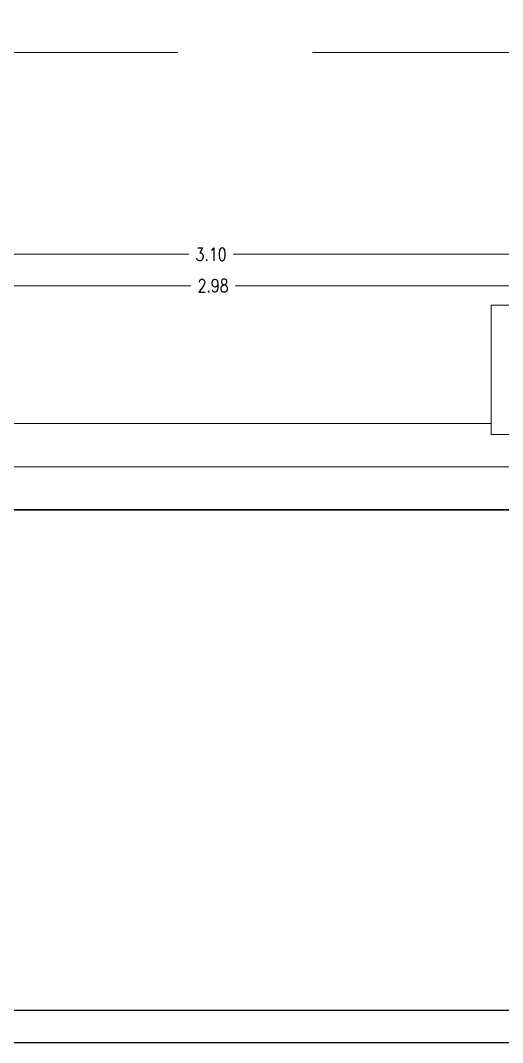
# Model space of a CAD drawing. Header units: metres. Extents: x -2 to 612, y -64 to 156.
# Drawn here: x 467.555 to 469.793, y -27.434 to -22.695 of the extents above; entities that cross this region are included whole.
import ezdxf

# ---------------------------------------------------------------- set-up
doc = ezdxf.new("R2010")
doc.units = ezdxf.units.M
doc.header["$LTSCALE"] = 5
doc.header["$MEASUREMENT"] = 0
doc.linetypes.add('HIDDEN', pattern=[0.375, 0.25, -0.125])
doc.layers.get('0').update_dxf_attribs({"color": 30})
doc.layers.get('DEFPOINTS').update_dxf_attribs({"color": 210})
for name, color, linetype, lineweight in [('A-ANNO-DIMS', 3, 'Continuous', 18), ('A-ANNO-SYMB', 3, 'Continuous', 18), ('A-ANNO-TEXT', 3, 'Continuous', 18), ('A-ELEV-IDEN', 3, 'Continuous', 18), ('A-ELEV-MBE1', 7, 'Continuous', 35), ('A-ELEV-MBE2', 4, 'Continuous', 25)]:
    doc.layers.add(name, color=color, linetype=linetype, lineweight=lineweight)
doc.styles.add('E-ROMANS', font='romans.shx', dxfattribs={"width": 0.8})
doc.dimstyles.new('E-0050_ARW_12', dxfattribs={"dimscale": 0.001, "dimtxt": 60, "dimasz": 60, "dimexe": 30, "dimexo": 20, "dimgap": 30, "dimtad": 0, "dimzin": 0, "dimdsep": 46, "dimtxsty": 'E-ROMANS', "dimblk": 'OPEN90', "dimcen": 30, "dimclrd": 256, "dimclre": 256, "dimclrt": 256, "dimadec": 0, "dimazin": 0, "dimtfac": 1, "dimtmove": 1, "dimatfit": 3, "dimldrblk": 'OPEN90', "dimfxl": 1, "dimtfill": 1, "dimtolj": 1, "dimtzin": 0, "dimlwd": -1, "dimarcsym": 0})

# ---------------------------------------------------------------- blocks, each defined once
blk = doc.blocks.new('_Open90')
at = {"color": 0, "linetype": 'ByBlock', "lineweight": -2}
for p, q in [((0, 0), (-1, 0)), ((-0.5, 0.5), (0, 0)), ((0, 0), (-0.5, -0.5))]:
    blk.add_line(p, q, dxfattribs=at)
blk = doc.blocks.new('*D935')
at = {"layer": 'A-ANNO-DIMS', "lineweight": -2, "transparency": 16777216}
for p, q in [((466.890952125786, -24.04431957195055), (466.890952125786, -23.74906314733757)), ((469.987955388234, -24.04431957195055), (469.987955388234, -23.74906314733757))]:
    blk.add_line(p, q, dxfattribs=at)
at = {"layer": 'A-ANNO-DIMS', "transparency": 16777216}
for p, q in [((466.950952125786, -23.77906314733757), (468.3363108998672, -23.77906314733757)), ((469.927955388234, -23.77906314733757), (468.5425966141529, -23.77906314733757))]:
    blk.add_line(p, q, dxfattribs=at)
at = {"layer": 'DEFPOINTS', "color": 0, "transparency": 16777216}
for p in [(469.987955388234, -23.77906314733757), (466.890952125786, -24.06431957195055), (469.987955388234, -24.06431957195055)]:
    blk.add_point(p, dxfattribs=at)
at = {"layer": 'A-ANNO-DIMS', "transparency": 16777216, "xscale": 0.06, "yscale": 0.06, "zscale": 0.06, "rotation": 180}
blk.add_blockref('_Open90', (466.890952125786, -23.77906314733757), dxfattribs=at)
at = {"layer": 'A-ANNO-DIMS', "transparency": 16777216, "xscale": 0.06, "yscale": 0.06, "zscale": 0.06}
blk.add_blockref('_Open90', (469.987955388234, -23.77906314733757), dxfattribs=at)
at = {"layer": 'A-ANNO-DIMS', "transparency": 16777216, "insert": (468.43945375701, -23.77906314733757), "char_height": 0.06, "attachment_point": 5, "style": 'E-ROMANS', "bg_fill": 3, "box_fill_scale": 1.25, "bg_fill_color": 256, "bg_fill_true_color": 13158600, "bg_fill_transparency": 0}
blk.add_mtext('\\A1;3.10', dxfattribs=at)
blk = doc.blocks.new('*D1328')
at = {"layer": 'A-ANNO-DIMS', "lineweight": -2, "transparency": 16777216}
for p, q in [((466.9594521257861, -24.81431975406573), (466.9594521257861, -23.89462123762759)), ((469.9384345259564, -24.81431952013581), (469.9384345259564, -23.89462123762759))]:
    blk.add_line(p, q, dxfattribs=at)
at = {"layer": 'A-ANNO-DIMS', "transparency": 16777216}
for p, q in [((467.0194521257861, -23.92462123762759), (468.3458004687284, -23.92462123762759)), ((469.8784345259564, -23.92462123762759), (468.5520861830141, -23.92462123762759))]:
    blk.add_line(p, q, dxfattribs=at)
at = {"layer": 'DEFPOINTS', "color": 0, "transparency": 16777216}
for p in [(469.9384345259564, -23.92462123762759), (466.9594521257861, -24.83431975406573), (469.9384345259564, -24.83431952013581)]:
    blk.add_point(p, dxfattribs=at)
at = {"layer": 'A-ANNO-DIMS', "transparency": 16777216, "xscale": 0.06, "yscale": 0.06, "zscale": 0.06, "rotation": 180}
blk.add_blockref('_Open90', (466.9594521257861, -23.92462123762759), dxfattribs=at)
at = {"layer": 'A-ANNO-DIMS', "transparency": 16777216, "xscale": 0.06, "yscale": 0.06, "zscale": 0.06}
blk.add_blockref('_Open90', (469.9384345259564, -23.92462123762759), dxfattribs=at)
at = {"layer": 'A-ANNO-DIMS', "transparency": 16777216, "insert": (468.4489433258713, -23.92462123762759), "char_height": 0.06, "attachment_point": 5, "style": 'E-ROMANS', "bg_fill": 3, "box_fill_scale": 1.25, "bg_fill_color": 256, "bg_fill_true_color": 13158600, "bg_fill_transparency": 0}
blk.add_mtext('\\A1;2.98', dxfattribs=at)

msp = doc.modelspace()

# ---------------------------------------------------------------- linework, layer by layer
at = {"layer": 'A-ANNO-SYMB'}
msp.add_line((477.8751348362712, -24.76431957195051), (455.54141832712, -24.76431957195054), dxfattribs=at)
at = {"layer": 'A-ANNO-TEXT', "linetype": 'HIDDEN'}
msp.add_lwpolyline([(463.7414343915923, -23.30978802284019), (463.7414343915923, -22.84279358794473), (466.7494847463015, -22.84279358794474), (466.8925127630791, -22.69463090836422), (467.035540779857, -22.84279358794474), (470.0404767242153, -22.84279358794474), (470.0404767242153, -23.30978802284019)], dxfattribs=at)
at = {"layer": 'A-ELEV-MBE1'}
msp.add_line((469.9384345259564, -24.96431957195153), (466.9594521257859, -24.96431957195153), dxfattribs=at)
at = {"layer": 'A-ELEV-MBE2'}
for p, q in [((466.9694521257861, -27.28431957195153), (469.9264420849852, -27.28431957195153)), ((466.9694521257861, -27.43431957195153), (469.9264420849852, -27.43431957195153))]:
    msp.add_line(p, q, dxfattribs=at)

# ---------------------------------------------------------------- dimensions: what is measured, and where the dimension line sits
at = {"layer": 'A-ANNO-DIMS'}
dim = msp.add_linear_dim(base=(469.987955388234, -23.77906314733757), p1=(466.890952125786, -24.06431957195055), p2=(469.987955388234, -24.06431957195055), dimstyle='E-0050_ARW_12', dxfattribs=at)
dim.commit()
dim.dimension.update_dxf_attribs({"geometry": '*D935', "text_midpoint": (468.43945375701, -23.77906314733757)})

# ---------------------------------------------------------------- next in the draw order: linework, layer by layer
at = {"layer": 'A-ELEV-IDEN'}
msp.add_lwpolyline([(470.120498964342, -24.61431957195053), (470.3404989643418, -24.61431957195053), (470.3404989643418, -24.01431957195054), (469.7404989643419, -24.01431957195054), (469.7404989643419, -24.61431957195053), (469.9604989643419, -24.61431957195053)], dxfattribs=at)

# ---------------------------------------------------------------- next in the draw order: dimensions: what is measured, and where the dimension line sits
at = {"layer": 'A-ANNO-DIMS'}
dim = msp.add_linear_dim(base=(469.9384345259564, -23.92462123762759), p1=(466.9594521257861, -24.83431975406573), p2=(469.9384345259564, -24.83431952013581), dimstyle='E-0050_ARW_12', dxfattribs=at)
dim.commit()
dim.dimension.update_dxf_attribs({"geometry": '*D1328', "text_midpoint": (468.4489433258713, -23.92462123762759)})

# ---------------------------------------------------------------- next in the draw order: linework, layer by layer
at = {"layer": 'A-ELEV-IDEN'}
msp.add_line((467.1684374318884, -24.56431933939452), (469.7404989643419, -24.56431933939452), dxfattribs=at)

doc.saveas('drawing.dxf')
